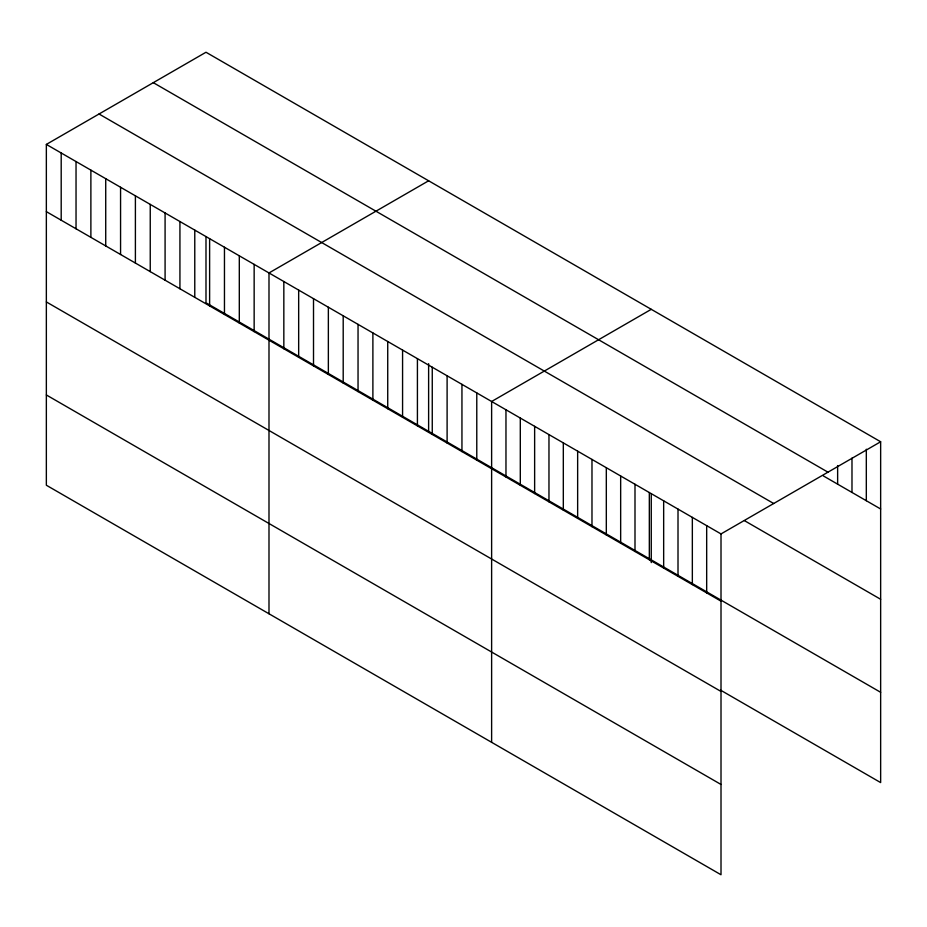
<?xml version="1.0" encoding="UTF-8"?>
<svg xmlns="http://www.w3.org/2000/svg" width="927" height="927" viewBox="0 0 927 927"><rect width="100%" height="100%" fill="white"/><g stroke="black" fill="none" stroke-linecap="round" stroke-linejoin="round"><path stroke-width="1.39" d="M46.35 144.415L721.009 533.929L721.009 874.752L46.35 485.238L46.35 144.415L205.991 52.248L880.65 441.762L880.65 782.585L720.557 690.151M428.622 180.788L268.992 272.955L268.992 613.778M651.264 309.328L491.623 401.495L491.623 742.318M721.009 533.929L880.65 441.762M153.303 82.665L827.973 472.179M823.303 475.887L880.65 508.993M99.027 113.998L773.697 503.512M744.451 520.65L880.65 599.282M880.65 692.295L205.991 302.793L205.991 236.547M46.35 211.646L721.009 601.159M46.35 301.935L721.009 691.449M46.35 394.96L721.009 784.462M866.316 449.224L866.316 500.719M851.983 458.112L851.983 492.446M837.637 465.563L837.637 484.161M706.675 525.655L706.675 592.886M692.342 517.37L692.342 584.613M678.008 509.097L678.008 576.327M663.662 500.823L663.662 568.054M651.264 493.627L651.264 562.608M649.329 492.538L649.329 559.781M634.995 484.265L634.995 551.495M620.661 475.991L620.661 543.222M606.316 467.706L606.316 534.949M591.982 459.433L591.982 526.663M577.648 451.159L577.648 518.39M563.315 442.874L563.315 510.117M548.969 434.601L548.969 501.831M534.636 426.327L534.636 493.558M520.302 418.042L520.302 485.284M505.968 409.769L505.968 476.999M476.779 392.921L476.779 460.163M461.947 384.357L461.947 451.588M447.104 375.783L447.104 443.025M432.26 367.219L432.26 434.45M428.622 363.674L428.622 431.322M417.417 358.645L417.417 425.887M402.573 350.082L402.573 417.312M387.729 341.507L387.729 408.737M372.886 332.944L372.886 400.174M358.042 324.369L358.042 391.6M343.199 315.806L343.199 383.036M328.355 307.231L328.355 374.462M313.511 298.668L313.511 365.898M298.668 290.093L298.668 357.324M283.836 281.518L283.836 348.761M254.149 264.38L254.149 331.623M239.305 255.817L239.305 323.048M224.461 247.242L224.461 314.485M209.618 238.679L209.618 305.91M194.774 230.105L194.774 297.347M179.931 221.541L179.931 288.772M165.087 212.967L165.087 280.209M150.244 204.404L150.244 271.634M135.4 195.829L135.4 263.071M120.568 187.266L120.568 254.496M105.724 178.691L105.724 245.922M90.881 170.128L90.881 237.358M76.037 161.553L76.037 228.784M61.194 152.99L61.194 220.22"/></g></svg>
